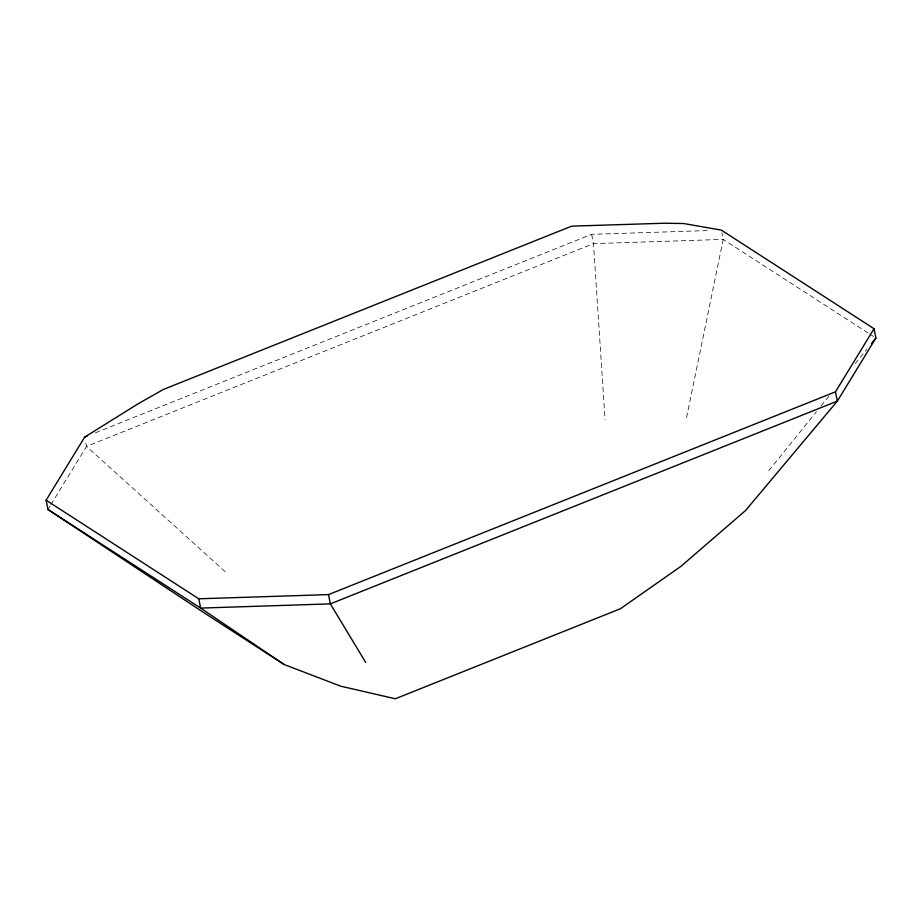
<?xml version="1.0" encoding="UTF-8"?>
<svg xmlns="http://www.w3.org/2000/svg" width="922" height="922" viewBox="0 0 922 922"><rect width="100%" height="100%" fill="white"/><g stroke="black" fill="none" stroke-linecap="round" stroke-linejoin="round"><path stroke-width="0.69" stroke-dasharray="4.61 3.46" d="M686.544 417.62L723.228 239.409L721.903 232.782M47.956 509.497L50.18 505.855M50.917 504.634L86.518 446.398L593.491 243.627L723.228 239.409L868.685 333.361M768.764 470.716L816.477 411.615M820.983 406.037L829.085 395.999M855.19 363.66L866.899 349.161M95.335 432.844L591.636 234.338L709.963 230.5M869.884 334.133L873.491 336.461M225.152 571.663L86.518 446.398L85.193 439.759M591.636 234.338L593.491 243.627L605.051 419.717"/><path stroke-width="1.38" d="M46.1 500.208L84.663 437.109L137.643 404.067L163.217 389.522L571.686 226.144L664.37 223.228L683.709 223.527L721.373 230.131L874.044 328.728L875.9 338.017L837.337 401.116L745.587 510.488L680.955 566.327L620.448 608.727L395.319 698.772L340.771 686.187L284.195 664.532L201.976 611.436L47.956 509.497L46.1 500.208L198.772 598.804L328.509 594.598L835.482 391.827L874.044 328.728M871.394 343.595L875.9 338.017M84.663 437.109L87.336 436.037M47.956 509.497L200.627 608.094L284.195 664.532M365.688 662.434L330.364 603.875L328.509 594.598M835.482 391.827L837.337 401.116L330.364 603.875L200.627 608.094L198.772 598.804"/></g></svg>
